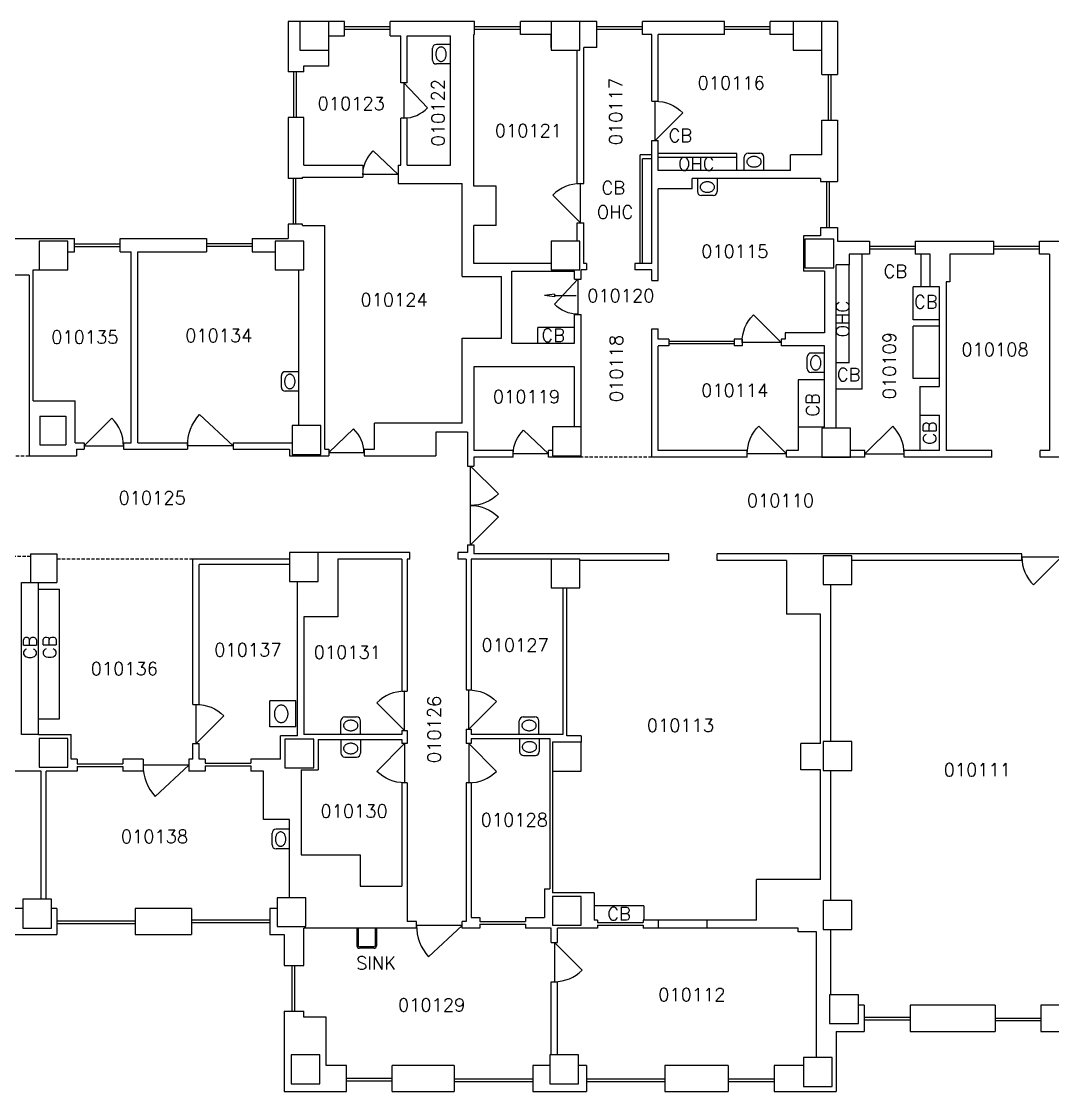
# Model space of a CAD drawing. Extents: x -572 to 188, y -99 to 441.
# Drawn here: x -346.2 to -267.4, y 113.1 to 194.9 of the extents above; entities that cross this region are included whole.
import ezdxf
from ezdxf.enums import TextEntityAlignment as Align

# ---------------------------------------------------------------- set-up
doc = ezdxf.new("R2010")
doc.units = 0
doc.header["$MEASUREMENT"] = 0
doc.linetypes.add('HIDDEN', pattern=[0.375, 0.25, -0.125])
for name, color, linetype in [('1', 7, 'CONTINUOUS'), ('2', 7, 'CONTINUOUS'), ('25', 7, 'CONTINUOUS'), ('26', 7, 'CONTINUOUS'), ('27', 7, 'CONTINUOUS'), ('28', 7, 'CONTINUOUS'), ('3', 7, 'CONTINUOUS'), ('36', 7, 'CONTINUOUS'), ('4', 7, 'CONTINUOUS')]:
    doc.layers.add(name, color=color, linetype=linetype)
doc.styles.add('ROMANS', font='ROMANS', dxfattribs={"height": 0.2})

# ---------------------------------------------------------------- blocks, each defined once
blk = doc.blocks.new('WIN3$5')
at = {"layer": '27', "color": 2, "linetype": 'Continuous'}
for p, q in [((-1.75, 0.1), (1.75, 0.1)), ((-1.75, -0.1), (1.75, -0.1))]:
    blk.add_line(p, q, dxfattribs=at)
blk = doc.blocks.new('DDR72')
at = {"layer": '26', "color": 6, "linetype": 'Continuous'}
blk.add_lwpolyline([(0, 0), (2.121, 2.121), (2.121, 2.121, -0.198912), (3, 0), (3, 0, -0.198912), (3.879, 2.121), (3.879, 2.121), (6, 0), (3, 0), (0, 0)], format="xyb", dxfattribs=at)
blk = doc.blocks.new('DRLH36')
at = {"layer": '26', "color": 6, "linetype": 'Continuous'}
for q in [(2.1213, 2.1213), (3, 0)]:
    blk.add_line((0, 0), q, dxfattribs=at)
blk.add_arc((0, 0), 3, 360, 45, dxfattribs=at)
blk = doc.blocks.new('DRRH36')
at = {"layer": '26', "color": 6, "linetype": 'Continuous', "yscale": -1, "rotation": 180}
blk.add_blockref('DRLH36', (0, 0), dxfattribs=at)
blk = doc.blocks.new('DRLH32')
at = {"layer": '26', "color": 6, "linetype": 'Continuous'}
for q in [(1.886, 1.886), (2.667, 0)]:
    blk.add_line((0, 0), q, dxfattribs=at)
blk.add_arc((-0.003, 0), 2.67, 0, 44.94989, dxfattribs=at)
blk = doc.blocks.new('DRLH40')
at = {"layer": '26', "color": 6, "linetype": 'Continuous'}
blk.add_lwpolyline([(0, 0), (3.3, 0), (3.3, 0, 0.180955), (2.433, 2.433), (2.433, 2.433), (0, 0)], format="xyb", dxfattribs=at)
blk = doc.blocks.new('SINK2')
at = {"layer": '25', "color": 253, "linetype": 'Continuous'}
for p, q in [((0, 1), (-2, 1)), ((-2, 1), (-2, -1)), ((0, 1), (0, -1)), ((0, -1), (-2, -1))]:
    blk.add_line(p, q, dxfattribs=at)
blk.add_lwpolyline([(-1.12, -0.688, 0.066843), (-1.023, -0.674, 0.062769), (-0.929, -0.635, 0.056398), (-0.842, -0.572, 0.049772), (-0.767, -0.486, 0.044142), (-0.704, -0.382, 0.039957), (-0.658, -0.263, 0.03725), (-0.63, -0.134, 0.035932), (-0.62, 0, 0.035932), (-0.63, 0.134, 0.03725), (-0.658, 0.263, 0.039957), (-0.704, 0.382, 0.044142), (-0.767, 0.486, 0.049772), (-0.842, 0.572, 0.056398), (-0.929, 0.635, 0.062769), (-1.023, 0.674, 0.066843), (-1.12, 0.688, 0.066843), (-1.218, 0.674, 0.062769), (-1.312, 0.635, 0.056398), (-1.398, 0.572, 0.049772), (-1.474, 0.486, 0.044142), (-1.536, 0.382, 0.039957), (-1.582, 0.263, 0.03725), (-1.611, 0.134, 0.035932), (-1.62, 0, 0.035932), (-1.611, -0.134, 0.03725), (-1.582, -0.263, 0.039957), (-1.536, -0.382, 0.044142), (-1.474, -0.486, 0.049772), (-1.398, -0.572, 0.056398), (-1.312, -0.635, 0.062769), (-1.218, -0.674, 0.066843)], format="xyb", close=True, dxfattribs=at)

msp = doc.modelspace()

# ---------------------------------------------------------------- linework, layer by layer
at = {"layer": '1', "color": 4, "linetype": 'Continuous'}
for p, q in [((-325.825, 194.857), (-325.825, 191.006)), ((-321.525, 194.857), (-325.825, 194.857)), ((-321.525, 193.756), (-321.525, 194.857)), ((-318.025, 193.756), (-318.025, 194.857)), ((-311.575, 194.857), (-318.025, 194.857)), ((-311.575, 193.857), (-311.575, 194.857)), ((-308.075, 193.857), (-308.075, 194.857)), ((-302.225, 194.857), (-308.075, 194.857)), ((-302.225, 193.857), (-302.225, 194.857)), ((-298.725, 193.857), (-298.725, 194.857)), ((-292.475, 194.857), (-298.725, 194.857)), ((-292.475, 193.857), (-292.475, 194.857)), ((-288.975, 193.857), (-288.975, 194.857)), ((-283.825, 194.857), (-288.975, 194.857)), ((-283.825, 194.857), (-283.825, 190.806)), ((-322.725, 193.756), (-321.525, 193.756)), ((-318.025, 193.756), (-317.225, 193.756)), ((-316.731, 193.756), (-313.425, 193.756)), ((-311.575, 193.857), (-311.625, 193.857)), ((-305.725, 193.857), (-308.075, 193.857)), ((-302.225, 192.857), (-302.225, 193.857)), ((-298.025, 193.857), (-298.725, 193.857)), ((-292.475, 193.857), (-297.525, 193.857)), ((-287.225, 193.857), (-288.975, 193.857)), ((-302.225, 192.857), (-303.225, 192.857)), ((-285.025, 190.806), (-285.025, 192.656)), ((-324.625, 191.006), (-324.625, 191.457)), ((-324.625, 191.006), (-325.825, 191.006)), ((-285.025, 190.806), (-283.825, 190.806)), ((-324.625, 187.506), (-325.825, 187.506)), ((-325.825, 187.506), (-325.825, 182.857)), ((-324.625, 183.857), (-324.625, 187.506)), ((-285.025, 187.306), (-283.825, 187.306)), ((-285.025, 184.656), (-285.025, 187.306)), ((-283.825, 187.306), (-283.825, 182.607)), ((-324.725, 182.857), (-325.825, 182.857)), ((-324.725, 182.857), (-324.725, 182.957)), ((-285.125, 182.857), (-285.125, 182.607)), ((-285.125, 182.607), (-283.825, 182.607)), ((-324.725, 179.357), (-325.825, 179.357)), ((-325.825, 179.357), (-325.825, 178.256)), ((-324.725, 179.256), (-324.725, 179.357)), ((-285.125, 179.107), (-283.825, 179.107)), ((-285.125, 179.107), (-285.125, 178.457)), ((-283.825, 179.107), (-283.825, 178.056)), ((-348.675, 178.256), (-342.175, 178.256)), ((-342.175, 177.256), (-342.175, 178.256)), ((-338.675, 177.256), (-338.675, 178.256)), ((-338.675, 178.256), (-332.075, 178.256)), ((-332.075, 178.256), (-332.075, 177.256)), ((-328.575, 178.256), (-328.575, 177.256)), ((-328.575, 178.256), (-325.825, 178.256)), ((-283.825, 178.056), (-281.375, 178.056)), ((-281.375, 178.056), (-281.375, 177.056)), ((-277.875, 178.056), (-277.875, 177.056)), ((-277.875, 178.056), (-271.875, 178.056)), ((-271.875, 177.056), (-271.875, 178.056)), ((-268.375, 177.056), (-268.375, 178.056)), ((-268.375, 178.056), (-263.375, 178.056)), ((-342.673, 177.256), (-342.175, 177.256)), ((-338.675, 177.256), (-337.825, 177.256)), ((-337.325, 177.256), (-332.075, 177.256)), ((-328.575, 177.256), (-326.825, 177.256)), ((-281.375, 177.056), (-282.925, 177.056)), ((-277.425, 177.056), (-277.875, 177.056)), ((-276.725, 177.056), (-277.425, 177.056)), ((-271.875, 177.056), (-275.225, 177.056)), ((-267.625, 177.056), (-268.375, 177.056)), ((-346.125, 127.056), (-347.725, 127.056)), ((-343.525, 127.056), (-343.925, 127.056)), ((-343.525, 127.056), (-343.525, 125.056)), ((-337.525, 127.056), (-337.525, 125.056)), ((-333.225, 127.056), (-337.525, 127.056)), ((-333.225, 127.056), (-333.225, 125.056)), ((-327.225, 127.056), (-327.225, 125.056)), ((-326.673, 127.056), (-327.225, 127.056)), ((-324.625, 122.707), (-324.625, 125.556)), ((-347.725, 125.056), (-343.525, 125.056)), ((-337.525, 125.056), (-333.225, 125.056)), ((-327.225, 125.056), (-326.125, 125.056)), ((-326.125, 125.056), (-326.125, 122.707)), ((-326.125, 122.707), (-324.625, 122.707)), ((-285.425, 115.656), (-285.425, 119.656)), ((-281.775, 119.656), (-282.225, 119.656)), ((-281.775, 119.656), (-281.775, 117.656)), ((-278.275, 119.656), (-278.275, 117.656)), ((-271.775, 119.656), (-278.275, 119.656)), ((-271.775, 119.656), (-271.775, 117.656)), ((-268.275, 119.656), (-268.275, 117.656)), ((-266.525, 119.656), (-268.275, 119.656)), ((-326.125, 119.207), (-324.625, 119.207)), ((-326.125, 119.207), (-326.125, 113.056)), ((-324.625, 118.757), (-324.625, 119.207)), ((-283.925, 117.656), (-283.925, 113.056)), ((-283.925, 117.656), (-281.775, 117.656)), ((-278.275, 117.656), (-271.775, 117.656)), ((-268.275, 117.656), (-261.575, 117.656)), ((-321.375, 115.056), (-322.925, 115.056)), ((-321.375, 113.056), (-321.375, 115.056)), ((-317.875, 113.056), (-317.875, 115.056)), ((-313.125, 115.056), (-317.875, 115.056)), ((-313.125, 115.056), (-313.125, 113.056)), ((-307.125, 115.056), (-307.125, 113.056)), ((-305.825, 115.056), (-307.125, 115.056)), ((-303.025, 115.056), (-303.625, 115.056)), ((-303.025, 115.056), (-303.025, 113.056)), ((-297.025, 115.056), (-297.025, 113.056)), ((-292.175, 115.056), (-297.025, 115.056)), ((-292.175, 115.056), (-292.175, 113.056)), ((-288.675, 115.056), (-288.675, 113.056)), ((-286.425, 115.056), (-288.675, 115.056)), ((-326.125, 113.056), (-321.375, 113.056)), ((-317.875, 113.056), (-313.125, 113.056)), ((-307.125, 113.056), (-303.025, 113.056)), ((-297.025, 113.056), (-292.175, 113.056)), ((-288.675, 113.056), (-283.925, 113.056))]:
    msp.add_line(p, q, dxfattribs=at)
at = {"layer": '2', "color": 1, "linetype": 'Continuous'}
for p, q in [((-305.725, 192.857), (-305.725, 193.857)), ((-344.824, 164.693), (-344.824, 162.493)), ((-344.824, 164.693), (-342.824, 164.693)), ((-342.824, 164.693), (-342.824, 162.493)), ((-344.824, 162.493), (-342.824, 162.493)), ((-345.525, 154.156), (-343.525, 154.156)), ((-345.525, 154.156), (-345.525, 151.957)), ((-343.525, 154.156), (-343.525, 151.957)), ((-345.525, 151.957), (-343.525, 151.957))]:
    msp.add_line(p, q, dxfattribs=at)
for points in [[(-322.725, 194.857), (-324.925, 194.857), (-324.925, 192.656), (-322.725, 192.656), (-322.725, 194.857)], [(-303.526, 194.857), (-305.726, 194.857), (-305.726, 192.656), (-303.526, 192.656), (-303.526, 194.857)], [(-285.025, 194.857), (-287.225, 194.857), (-287.225, 192.656), (-285.025, 192.656), (-285.025, 194.857)], [(-342.673, 178.056), (-344.873, 178.056), (-344.873, 175.857), (-342.673, 175.857), (-342.673, 178.056)], [(-324.625, 178.056), (-326.825, 178.056), (-326.825, 175.857), (-324.625, 175.857), (-324.625, 178.056)], [(-303.525, 178.056), (-305.725, 178.056), (-305.725, 175.857), (-303.525, 175.857), (-303.525, 178.056)], [(-284.116, 178.224), (-286.316, 178.224), (-286.316, 176.024), (-284.116, 176.024), (-284.116, 178.224)], [(-323.325, 163.957), (-325.525, 163.957), (-325.525, 161.756), (-323.325, 161.756), (-323.325, 163.957)], [(-303.425, 163.857), (-305.625, 163.857), (-305.625, 161.656), (-303.425, 161.656), (-303.425, 163.857)], [(-282.825, 163.756), (-285.025, 163.756), (-285.025, 161.556), (-282.825, 161.556), (-282.825, 163.756)], [(-323.525, 154.256), (-325.725, 154.256), (-325.725, 152.056), (-323.525, 152.056), (-323.525, 154.256)], [(-282.725, 154.019), (-284.925, 154.019), (-284.925, 151.819), (-282.725, 151.819), (-282.725, 154.019)], [(-303.525, 153.756), (-305.725, 153.756), (-305.725, 151.556), (-303.525, 151.556), (-303.525, 153.756)], [(-342.673, 140.046), (-344.873, 140.046), (-344.873, 137.846), (-342.673, 137.846), (-342.673, 140.046)], [(-323.876, 140.007), (-326.076, 140.007), (-326.076, 137.807), (-323.876, 137.807), (-323.876, 140.007)], [(-303.425, 139.756), (-305.625, 139.756), (-305.625, 137.556), (-303.425, 137.556), (-303.425, 139.756)], [(-282.725, 139.807), (-284.925, 139.807), (-284.925, 137.607), (-282.725, 137.607), (-282.725, 139.807)], [(-343.925, 127.757), (-346.125, 127.757), (-346.125, 125.556), (-343.925, 125.556), (-343.925, 127.757)], [(-324.474, 127.876), (-326.673, 127.876), (-326.673, 125.676), (-324.474, 125.676), (-324.474, 127.876)], [(-303.425, 127.969), (-305.625, 127.969), (-305.625, 125.769), (-303.425, 125.769), (-303.425, 127.969)], [(-282.725, 127.656), (-284.925, 127.656), (-284.925, 125.457), (-282.725, 125.457), (-282.725, 127.656)], [(-282.225, 120.457), (-284.425, 120.457), (-284.425, 118.257), (-282.225, 118.257), (-282.225, 120.457)], [(-323.409, 115.856), (-325.609, 115.856), (-325.609, 113.656), (-323.409, 113.656), (-323.409, 115.856)], [(-303.625, 115.856), (-305.825, 115.856), (-305.825, 113.656), (-303.625, 113.656), (-303.625, 115.856)], [(-284.225, 115.656), (-286.425, 115.656), (-286.425, 113.457), (-284.225, 113.457), (-284.225, 115.656)]]:
    msp.add_lwpolyline(points, dxfattribs=at)
at = {"layer": '25', "color": 253, "linetype": 'Continuous'}
for p, q in [((-313.425, 193.101), (-314.491, 193.101)), ((-314.791, 191.901), (-314.791, 192.801)), ((-313.425, 191.601), (-314.491, 191.601)), ((-298.725, 176.357), (-298.725, 184.357)), ((-298.025, 184.357), (-298.725, 184.357)), ((-291.525, 184.457), (-297.525, 184.457)), ((-290.956, 183.457), (-290.956, 184.482)), ((-290.656, 184.781), (-289.756, 184.781)), ((-289.456, 183.457), (-289.456, 184.482)), ((-294.528, 182.857), (-294.528, 181.846)), ((-293.028, 182.857), (-293.028, 181.846)), ((-293.328, 181.546), (-294.228, 181.546)), ((-281.925, 166.756), (-281.925, 177.056)), ((-277.425, 174.556), (-277.425, 177.056)), ((-282.925, 168.756), (-282.925, 176.256)), ((-278.025, 172.056), (-278.025, 174.556)), ((-277.425, 174.556), (-278.025, 174.556)), ((-276.025, 174.556), (-277.425, 174.556)), ((-276.025, 172.056), (-278.025, 172.056)), ((-303.925, 170.256), (-303.925, 171.457)), ((-278.025, 167.556), (-278.025, 171.556)), ((-276.025, 171.556), (-278.025, 171.556)), ((-306.725, 170.256), (-303.925, 170.256)), ((-284.825, 169.51), (-285.839, 169.51)), ((-286.139, 168.31), (-286.139, 169.21)), ((-282.925, 168.756), (-283.925, 168.756)), ((-326.351, 166.883), (-326.351, 167.783)), ((-325.025, 168.083), (-326.051, 168.083)), ((-284.825, 168.01), (-285.839, 168.01)), ((-284.825, 163.857), (-284.825, 167.457)), ((-276.025, 167.556), (-278.025, 167.556)), ((-325.025, 166.583), (-326.051, 166.583)), ((-281.925, 166.756), (-283.925, 166.756)), ((-277.525, 164.756), (-276.025, 164.756)), ((-276.025, 162.056), (-276.025, 164.756)), ((-286.825, 163.857), (-284.825, 163.857)), ((-276.025, 162.056), (-277.525, 162.056)), ((-346.225, 140.357), (-346.225, 151.957)), ((-346.225, 151.957), (-345.525, 151.957)), ((-344.925, 140.357), (-344.925, 151.957)), ((-344.925, 151.457), (-343.325, 151.457)), ((-343.325, 141.556), (-343.325, 151.457)), ((-344.925, 141.556), (-343.325, 141.556)), ((-321.495, 141.69), (-320.594, 141.69)), ((-307.856, 141.69), (-306.956, 141.69)), ((-321.795, 140.357), (-321.795, 141.39)), ((-320.295, 140.357), (-320.295, 141.39)), ((-308.156, 140.357), (-308.156, 141.39)), ((-306.656, 140.357), (-306.656, 141.39)), ((-344.925, 140.357), (-346.225, 140.357)), ((-321.795, 139.957), (-321.795, 138.93)), ((-320.295, 139.957), (-320.295, 138.93)), ((-308.127, 140.056), (-308.127, 139.052)), ((-306.627, 140.056), (-306.627, 139.052)), ((-321.495, 138.63), (-320.594, 138.63)), ((-307.827, 138.751), (-306.927, 138.751)), ((-327.054, 131.907), (-327.054, 132.807)), ((-325.725, 133.107), (-326.753, 133.107)), ((-325.725, 131.607), (-326.753, 131.607)), ((-298.625, 127.257), (-302.425, 127.257)), ((-298.625, 127.257), (-298.625, 126.156)), ((-320.577, 125.556), (-320.577, 124.209)), ((-320.477, 125.556), (-320.477, 124.209)), ((-319.177, 125.556), (-319.177, 124.209)), ((-319.077, 125.556), (-319.077, 124.209)), ((-319.277, 124.109), (-320.377, 124.109)), ((-319.277, 124.009), (-320.377, 124.009))]:
    msp.add_line(p, q, dxfattribs=at)
for points in [[(-314.141, 191.801, 0.066843), (-314.063, 191.812, 0.062769), (-313.988, 191.843, 0.056398), (-313.919, 191.894, 0.049772), (-313.858, 191.962, 0.044142), (-313.808, 192.045, 0.039957), (-313.771, 192.141, 0.03725), (-313.749, 192.244, 0.035932), (-313.741, 192.351, 0.035932), (-313.749, 192.458, 0.03725), (-313.771, 192.561, 0.039957), (-313.808, 192.657, 0.044142), (-313.858, 192.74, 0.049772), (-313.919, 192.808, 0.056398), (-313.988, 192.859, 0.062769), (-314.063, 192.89, 0.066843), (-314.141, 192.901, 0.066843), (-314.219, 192.89, 0.062769), (-314.294, 192.859, 0.056398), (-314.363, 192.808, 0.049772), (-314.424, 192.74, 0.044142), (-314.474, 192.657, 0.039957), (-314.511, 192.561, 0.03725), (-314.533, 192.458, 0.035932), (-314.541, 192.351, 0.035932), (-314.533, 192.244, 0.03725), (-314.511, 192.141, 0.039957), (-314.474, 192.045, 0.044142), (-314.424, 191.962, 0.049772), (-314.363, 191.894, 0.056398), (-314.294, 191.843, 0.062769), (-314.219, 191.812, 0.066843)], [(-290.756, 184.131, 0.066843), (-290.746, 184.053, 0.062769), (-290.714, 183.978, 0.056398), (-290.664, 183.909, 0.049772), (-290.595, 183.849, 0.044142), (-290.512, 183.799, 0.039957), (-290.417, 183.762, 0.03725), (-290.313, 183.739, 0.035932), (-290.206, 183.732, 0.035932), (-290.099, 183.739, 0.03725), (-289.996, 183.762, 0.039957), (-289.901, 183.799, 0.044142), (-289.817, 183.849, 0.049772), (-289.749, 183.909, 0.056398), (-289.698, 183.978, 0.062769), (-289.667, 184.053, 0.066843), (-289.656, 184.131, 0.066843), (-289.667, 184.21, 0.062769), (-289.698, 184.285, 0.056398), (-289.749, 184.354, 0.049772), (-289.817, 184.414, 0.044142), (-289.901, 184.464, 0.039957), (-289.996, 184.501, 0.03725), (-290.099, 184.524, 0.035932), (-290.206, 184.531, 0.035932), (-290.313, 184.524, 0.03725), (-290.417, 184.501, 0.039957), (-290.512, 184.464, 0.044142), (-290.595, 184.414, 0.049772), (-290.664, 184.354, 0.056398), (-290.714, 184.285, 0.062769), (-290.746, 184.21, 0.066843)], [(-293.228, 182.196, 0.066843), (-293.238, 182.274, 0.062769), (-293.27, 182.349, 0.056398), (-293.32, 182.418, 0.049772), (-293.389, 182.479, 0.044142), (-293.472, 182.528, 0.039957), (-293.567, 182.565, 0.03725), (-293.67, 182.588, 0.035932), (-293.778, 182.596, 0.035932), (-293.885, 182.588, 0.03725), (-293.988, 182.565, 0.039957), (-294.083, 182.528, 0.044142), (-294.167, 182.479, 0.049772), (-294.235, 182.418, 0.056398), (-294.286, 182.349, 0.062769), (-294.317, 182.274, 0.066843), (-294.328, 182.196, 0.066843), (-294.317, 182.118, 0.062769), (-294.286, 182.043, 0.056398), (-294.235, 181.973, 0.049772), (-294.167, 181.913, 0.044142), (-294.083, 181.863, 0.039957), (-293.988, 181.826, 0.03725), (-293.885, 181.803, 0.035932), (-293.778, 181.796, 0.035932), (-293.67, 181.803, 0.03725), (-293.567, 181.826, 0.039957), (-293.472, 181.863, 0.044142), (-293.389, 181.913, 0.049772), (-293.32, 181.973, 0.056398), (-293.27, 182.043, 0.062769), (-293.238, 182.118, 0.066843)], [(-285.489, 168.21, 0.066843), (-285.411, 168.221, 0.062769), (-285.336, 168.252, 0.056398), (-285.267, 168.303, 0.049772), (-285.206, 168.371, 0.044142), (-285.157, 168.455, 0.039957), (-285.12, 168.55, 0.03725), (-285.097, 168.653, 0.035932), (-285.089, 168.76, 0.035932), (-285.097, 168.867, 0.03725), (-285.12, 168.971, 0.039957), (-285.157, 169.066, 0.044142), (-285.206, 169.149, 0.049772), (-285.267, 169.218, 0.056398), (-285.336, 169.268, 0.062769), (-285.411, 169.3, 0.066843), (-285.489, 169.31, 0.066843), (-285.567, 169.3, 0.062769), (-285.642, 169.268, 0.056398), (-285.711, 169.218, 0.049772), (-285.772, 169.149, 0.044142), (-285.822, 169.066, 0.039957), (-285.859, 168.971, 0.03725), (-285.882, 168.867, 0.035932), (-285.889, 168.76, 0.035932), (-285.882, 168.653, 0.03725), (-285.859, 168.55, 0.039957), (-285.822, 168.455, 0.044142), (-285.772, 168.371, 0.049772), (-285.711, 168.303, 0.056398), (-285.642, 168.252, 0.062769), (-285.567, 168.221, 0.066843)], [(-325.701, 166.783, 0.066843), (-325.623, 166.794, 0.062769), (-325.548, 166.825, 0.056398), (-325.479, 166.876, 0.049772), (-325.418, 166.944, 0.044142), (-325.369, 167.028, 0.039957), (-325.332, 167.123, 0.03725), (-325.309, 167.226, 0.035932), (-325.301, 167.333, 0.035932), (-325.309, 167.44, 0.03725), (-325.332, 167.544, 0.039957), (-325.369, 167.639, 0.044142), (-325.418, 167.722, 0.049772), (-325.479, 167.791, 0.056398), (-325.548, 167.841, 0.062769), (-325.623, 167.873, 0.066843), (-325.701, 167.883, 0.066843), (-325.779, 167.873, 0.062769), (-325.854, 167.841, 0.056398), (-325.923, 167.791, 0.049772), (-325.984, 167.722, 0.044142), (-326.034, 167.639, 0.039957), (-326.071, 167.544, 0.03725), (-326.093, 167.44, 0.035932), (-326.101, 167.333, 0.035932), (-326.093, 167.226, 0.03725), (-326.071, 167.123, 0.039957), (-326.034, 167.028, 0.044142), (-325.984, 166.944, 0.049772), (-325.923, 166.876, 0.056398), (-325.854, 166.825, 0.062769), (-325.779, 166.794, 0.066843)], [(-321.594, 141.04, 0.066843), (-321.584, 140.962, 0.062769), (-321.553, 140.887, 0.056398), (-321.502, 140.818, 0.049772), (-321.433, 140.757, 0.044142), (-321.35, 140.707, 0.039957), (-321.255, 140.67, 0.03725), (-321.152, 140.648, 0.035932), (-321.045, 140.64, 0.035932), (-320.937, 140.648, 0.03725), (-320.834, 140.67, 0.039957), (-320.739, 140.707, 0.044142), (-320.656, 140.757, 0.049772), (-320.587, 140.818, 0.056398), (-320.536, 140.887, 0.062769), (-320.505, 140.962, 0.066843), (-320.495, 141.04, 0.066843), (-320.505, 141.118, 0.062769), (-320.536, 141.193, 0.056398), (-320.587, 141.262, 0.049772), (-320.656, 141.323, 0.044142), (-320.739, 141.373, 0.039957), (-320.834, 141.41, 0.03725), (-320.937, 141.432, 0.035932), (-321.045, 141.44, 0.035932), (-321.152, 141.432, 0.03725), (-321.255, 141.41, 0.039957), (-321.35, 141.373, 0.044142), (-321.433, 141.323, 0.049772), (-321.502, 141.262, 0.056398), (-321.553, 141.193, 0.062769), (-321.584, 141.118, 0.066843)], [(-307.956, 141.04, 0.066843), (-307.946, 140.962, 0.062769), (-307.915, 140.887, 0.056398), (-307.864, 140.818, 0.049772), (-307.795, 140.757, 0.044142), (-307.712, 140.707, 0.039957), (-307.617, 140.67, 0.03725), (-307.514, 140.648, 0.035932), (-307.406, 140.64, 0.035932), (-307.299, 140.648, 0.03725), (-307.196, 140.67, 0.039957), (-307.101, 140.707, 0.044142), (-307.017, 140.757, 0.049772), (-306.949, 140.818, 0.056398), (-306.898, 140.887, 0.062769), (-306.867, 140.962, 0.066843), (-306.856, 141.04, 0.066843), (-306.867, 141.118, 0.062769), (-306.898, 141.193, 0.056398), (-306.949, 141.262, 0.049772), (-307.017, 141.323, 0.044142), (-307.101, 141.373, 0.039957), (-307.196, 141.41, 0.03725), (-307.299, 141.432, 0.035932), (-307.406, 141.44, 0.035932), (-307.514, 141.432, 0.03725), (-307.617, 141.41, 0.039957), (-307.712, 141.373, 0.044142), (-307.795, 141.323, 0.049772), (-307.864, 141.262, 0.056398), (-307.915, 141.193, 0.062769), (-307.946, 141.118, 0.066843)], [(-321.594, 139.28, 0.066843), (-321.584, 139.202, 0.062769), (-321.553, 139.127, 0.056398), (-321.502, 139.058, 0.049772), (-321.433, 138.997, 0.044142), (-321.35, 138.948, 0.039957), (-321.255, 138.911, 0.03725), (-321.152, 138.888, 0.035932), (-321.045, 138.88, 0.035932), (-320.937, 138.888, 0.03725), (-320.834, 138.911, 0.039957), (-320.739, 138.948, 0.044142), (-320.656, 138.997, 0.049772), (-320.587, 139.058, 0.056398), (-320.536, 139.127, 0.062769), (-320.505, 139.202, 0.066843), (-320.495, 139.28, 0.066843), (-320.505, 139.358, 0.062769), (-320.536, 139.433, 0.056398), (-320.587, 139.502, 0.049772), (-320.656, 139.563, 0.044142), (-320.739, 139.613, 0.039957), (-320.834, 139.65, 0.03725), (-320.937, 139.672, 0.035932), (-321.045, 139.68, 0.035932), (-321.152, 139.672, 0.03725), (-321.255, 139.65, 0.039957), (-321.35, 139.613, 0.044142), (-321.433, 139.563, 0.049772), (-321.502, 139.502, 0.056398), (-321.553, 139.433, 0.062769), (-321.584, 139.358, 0.066843)], [(-307.927, 139.401, 0.066843), (-307.917, 139.323, 0.062769), (-307.885, 139.248, 0.056398), (-307.834, 139.179, 0.049772), (-307.766, 139.119, 0.044142), (-307.683, 139.069, 0.039957), (-307.588, 139.032, 0.03725), (-307.484, 139.009, 0.035932), (-307.377, 139.001, 0.035932), (-307.27, 139.009, 0.03725), (-307.167, 139.032, 0.039957), (-307.072, 139.069, 0.044142), (-306.988, 139.119, 0.049772), (-306.92, 139.179, 0.056398), (-306.869, 139.248, 0.062769), (-306.838, 139.323, 0.066843), (-306.827, 139.401, 0.066843), (-306.838, 139.48, 0.062769), (-306.869, 139.555, 0.056398), (-306.92, 139.624, 0.049772), (-306.988, 139.684, 0.044142), (-307.072, 139.734, 0.039957), (-307.167, 139.771, 0.03725), (-307.27, 139.794, 0.035932), (-307.377, 139.802, 0.035932), (-307.484, 139.794, 0.03725), (-307.588, 139.771, 0.039957), (-307.683, 139.734, 0.044142), (-307.766, 139.684, 0.049772), (-307.834, 139.624, 0.056398), (-307.885, 139.555, 0.062769), (-307.917, 139.48, 0.066843)], [(-326.404, 131.807, 0.066843), (-326.325, 131.817, 0.062769), (-326.25, 131.849, 0.056398), (-326.181, 131.9, 0.049772), (-326.121, 131.968, 0.044142), (-326.071, 132.051, 0.039957), (-326.034, 132.146, 0.03725), (-326.011, 132.25, 0.035932), (-326.003, 132.357, 0.035932), (-326.011, 132.464, 0.03725), (-326.034, 132.567, 0.039957), (-326.071, 132.662, 0.044142), (-326.121, 132.746, 0.049772), (-326.181, 132.814, 0.056398), (-326.25, 132.865, 0.062769), (-326.325, 132.896, 0.066843), (-326.404, 132.907, 0.066843), (-326.482, 132.896, 0.062769), (-326.557, 132.865, 0.056398), (-326.626, 132.814, 0.049772), (-326.686, 132.746, 0.044142), (-326.736, 132.662, 0.039957), (-326.773, 132.567, 0.03725), (-326.796, 132.464, 0.035932), (-326.803, 132.357, 0.035932), (-326.796, 132.25, 0.03725), (-326.773, 132.146, 0.039957), (-326.736, 132.051, 0.044142), (-326.686, 131.968, 0.049772), (-326.626, 131.9, 0.056398), (-326.557, 131.849, 0.062769), (-326.482, 131.817, 0.066843)]]:
    msp.add_lwpolyline(points, format="xyb", close=True, dxfattribs=at)
for centre, radius, start, end in [((-314.491, 192.801), 0.3, 90, 180), ((-314.491, 191.901), 0.3, 180, 270), ((-290.656, 184.482), 0.3, 90, 180), ((-289.756, 184.482), 0.3, 360, 90), ((-294.228, 181.846), 0.3, 180, 270), ((-293.328, 181.846), 0.3, 270, 360), ((-285.839, 169.21), 0.3, 90, 180), ((-326.051, 167.783), 0.3, 90, 180), ((-285.839, 168.31), 0.3, 180, 270), ((-326.051, 166.883), 0.3, 180, 270), ((-321.495, 141.39), 0.3, 90, 180), ((-320.594, 141.39), 0.3, 360, 90), ((-307.856, 141.39), 0.3, 90, 180), ((-306.956, 141.39), 0.3, 360, 90), ((-321.495, 138.93), 0.3, 180, 270), ((-320.594, 138.93), 0.3, 270, 0), ((-307.827, 139.052), 0.3, 180, 270), ((-306.927, 139.052), 0.3, 270, 0), ((-326.753, 132.807), 0.3, 90, 180), ((-326.753, 131.907), 0.3, 180, 270), ((-320.377, 124.209), 0.2, 180, 270), ((-320.377, 124.209), 0.1, 180, 270), ((-319.277, 124.209), 0.1, 270, 0), ((-319.277, 124.209), 0.2, 270, 0)]:
    msp.add_arc(centre, radius, start, end, dxfattribs=at)
at = {"layer": '27', "color": 2, "linetype": 'Continuous'}
for p, q in [((-321.525, 194.46), (-318.025, 194.46)), ((-321.525, 194.26), (-318.025, 194.26)), ((-311.575, 194.46), (-308.075, 194.46)), ((-311.575, 194.26), (-308.075, 194.26)), ((-292.475, 194.46), (-288.975, 194.46)), ((-292.475, 194.26), (-288.975, 194.26)), ((-325.383, 187.506), (-325.383, 191.006)), ((-325.183, 187.506), (-325.183, 191.006)), ((-284.517, 187.306), (-284.517, 190.806)), ((-284.317, 187.306), (-284.317, 190.806)), ((-325.431, 179.357), (-325.431, 182.857)), ((-325.231, 179.357), (-325.231, 182.857)), ((-284.634, 179.107), (-284.634, 182.607)), ((-284.434, 179.107), (-284.434, 182.607)), ((-342.175, 177.861), (-338.675, 177.861)), ((-342.175, 177.661), (-338.675, 177.661)), ((-332.075, 177.876), (-328.575, 177.876)), ((-332.075, 177.676), (-328.575, 177.676)), ((-281.375, 177.671), (-277.875, 177.671)), ((-271.875, 177.671), (-268.375, 177.671)), ((-281.375, 177.471), (-277.875, 177.471)), ((-271.875, 177.471), (-268.375, 177.471)), ((-291.725, 170.39), (-296.725, 170.39)), ((-291.725, 170.208), (-296.725, 170.208)), ((-343.525, 126.116), (-337.525, 126.116)), ((-333.225, 126.177), (-327.225, 126.177)), ((-333.225, 125.977), (-327.225, 125.977)), ((-343.525, 125.916), (-337.525, 125.916)), ((-325.524, 119.207), (-325.524, 122.707)), ((-325.324, 119.207), (-325.324, 122.707)), ((-281.775, 118.739), (-278.275, 118.739)), ((-271.775, 118.678), (-268.275, 118.678)), ((-281.775, 118.539), (-278.275, 118.539)), ((-271.775, 118.478), (-268.275, 118.478)), ((-321.375, 114.082), (-317.875, 114.082)), ((-321.375, 113.882), (-317.875, 113.882)), ((-313.125, 114.032), (-307.125, 114.032)), ((-313.125, 113.832), (-307.125, 113.832)), ((-303.018, 114.032), (-297.025, 114.032)), ((-303.018, 113.832), (-297.025, 113.832)), ((-292.175, 114.039), (-288.675, 114.039)), ((-292.175, 113.839), (-288.675, 113.839))]:
    msp.add_line(p, q, dxfattribs=at)
at = {"layer": '28', "color": 6, "linetype": 'Continuous'}
for p, q in [((-317.225, 190.156), (-317.225, 193.756)), ((-316.725, 190.156), (-316.725, 193.756)), ((-313.425, 183.857), (-313.425, 193.756)), ((-311.625, 182.256), (-311.625, 193.857)), ((-298.025, 188.756), (-298.025, 193.857)), ((-297.525, 188.756), (-297.525, 193.857)), ((-322.725, 191.457), (-322.725, 192.656)), ((-303.725, 182.457), (-303.725, 192.656)), ((-303.225, 182.457), (-303.225, 192.857)), ((-324.625, 191.457), (-322.725, 191.457)), ((-316.725, 190.156), (-317.225, 190.156)), ((-298.025, 188.756), (-297.525, 188.756)), ((-316.725, 187.457), (-317.225, 187.457)), ((-317.225, 183.857), (-317.225, 187.457)), ((-316.725, 183.857), (-316.725, 187.457)), ((-298.025, 185.756), (-297.525, 185.756)), ((-298.025, 176.357), (-298.025, 185.756)), ((-297.525, 183.457), (-297.525, 185.756)), ((-285.025, 184.656), (-287.425, 184.656)), ((-287.425, 183.457), (-287.425, 184.656)), ((-324.625, 183.857), (-320.112, 183.857)), ((-320.112, 183.857), (-320.112, 182.957)), ((-317.425, 183.857), (-317.425, 182.457)), ((-317.425, 183.857), (-317.225, 183.857)), ((-316.725, 183.857), (-313.425, 183.857)), ((-287.425, 183.457), (-297.525, 183.457)), ((-324.725, 182.957), (-320.112, 182.957)), ((-317.425, 182.457), (-312.525, 182.457)), ((-312.525, 175.357), (-312.525, 182.457)), ((-303.725, 182.457), (-303.225, 182.457)), ((-285.125, 182.857), (-294.925, 182.857)), ((-294.925, 182.056), (-294.925, 182.857)), ((-309.925, 182.256), (-311.625, 182.256)), ((-309.925, 179.256), (-309.925, 182.256)), ((-294.925, 182.056), (-297.525, 182.056)), ((-297.525, 175.056), (-297.525, 182.056)), ((-324.725, 179.256), (-323.025, 179.256)), ((-323.025, 162.156), (-323.025, 179.256)), ((-309.925, 179.256), (-311.625, 179.256)), ((-311.625, 176.357), (-311.625, 179.256)), ((-303.725, 179.457), (-303.225, 179.457)), ((-303.725, 178.056), (-303.725, 179.457)), ((-303.225, 176.357), (-303.225, 179.457)), ((-285.125, 178.457), (-286.425, 178.457)), ((-286.425, 178.457), (-286.425, 175.756)), ((-337.825, 162.656), (-337.825, 177.256)), ((-337.325, 162.656), (-337.325, 177.256)), ((-282.925, 177.056), (-282.925, 176.256)), ((-276.725, 174.556), (-276.725, 177.056)), ((-275.225, 177.056), (-275.225, 174.957)), ((-267.625, 177.056), (-267.625, 162.056)), ((-305.725, 176.357), (-311.625, 176.357)), ((-303.025, 176.357), (-303.225, 176.357)), ((-303.025, 176.357), (-303.025, 175.857)), ((-299.325, 176.357), (-299.325, 175.857)), ((-298.025, 176.357), (-299.325, 176.357)), ((-282.925, 176.256), (-283.925, 176.256)), ((-283.925, 163.756), (-283.925, 176.256)), ((-345.625, 175.457), (-347.325, 175.457)), ((-345.625, 175.457), (-345.625, 161.656)), ((-345.325, 165.857), (-345.325, 175.857)), ((-345.325, 175.857), (-344.873, 175.857)), ((-325.025, 163.957), (-325.025, 175.857)), ((-312.525, 175.357), (-309.525, 175.357)), ((-309.525, 170.656), (-309.525, 175.357)), ((-308.725, 170.256), (-308.725, 175.756)), ((-308.725, 175.756), (-303.925, 175.756)), ((-303.925, 175.156), (-303.925, 175.756)), ((-303.925, 175.156), (-303.425, 175.156)), ((-303.425, 175.156), (-303.425, 175.857)), ((-303.025, 175.857), (-303.425, 175.857)), ((-298.025, 175.857), (-299.325, 175.857)), ((-298.025, 175.056), (-298.025, 175.857)), ((-298.025, 175.056), (-297.525, 175.056)), ((-284.825, 175.756), (-286.425, 175.756)), ((-284.825, 175.756), (-284.825, 171.056)), ((-276.025, 166.957), (-276.025, 174.556)), ((-275.525, 174.957), (-275.525, 162.056)), ((-275.225, 174.957), (-275.525, 174.957)), ((-303.925, 172.457), (-303.425, 172.457)), ((-303.925, 171.457), (-303.925, 172.457)), ((-303.425, 163.857), (-303.425, 172.457)), ((-298.025, 171.357), (-297.525, 171.357)), ((-298.025, 161.556), (-298.025, 171.357)), ((-297.525, 170.556), (-297.525, 171.357)), ((-284.825, 171.056), (-287.825, 171.056)), ((-287.825, 171.056), (-287.825, 170.556)), ((-312.525, 170.656), (-309.525, 170.656)), ((-312.525, 164.156), (-312.525, 170.656)), ((-308.725, 170.256), (-306.725, 170.256)), ((-296.725, 170.556), (-297.525, 170.556)), ((-296.725, 170.556), (-296.725, 170.056)), ((-291.725, 170.556), (-291.725, 170.056)), ((-291.125, 170.556), (-291.725, 170.556)), ((-291.125, 170.556), (-291.125, 170.056)), ((-288.125, 170.556), (-288.125, 170.056)), ((-287.825, 170.556), (-288.125, 170.556)), ((-296.725, 170.056), (-297.525, 170.056)), ((-297.525, 162.056), (-297.525, 170.036)), ((-291.125, 170.056), (-291.725, 170.056)), ((-284.825, 170.056), (-288.125, 170.056)), ((-284.825, 167.457), (-284.825, 170.056)), ((-311.625, 168.457), (-311.625, 162.056)), ((-303.925, 168.457), (-311.625, 168.457)), ((-303.925, 163.857), (-303.925, 168.457)), ((-277.525, 166.957), (-276.025, 166.957)), ((-277.525, 166.957), (-277.525, 164.756)), ((-345.325, 165.857), (-342.125, 165.857)), ((-342.125, 162.656), (-342.125, 165.857)), ((-319.225, 162.156), (-319.225, 164.156)), ((-312.525, 164.156), (-319.225, 164.156)), ((-286.825, 163.857), (-286.825, 162.056)), ((-312.125, 163.457), (-314.525, 163.457)), ((-314.525, 163.457), (-314.525, 161.656)), ((-312.125, 163.457), (-312.125, 160.857)), ((-342.125, 162.656), (-341.425, 162.656)), ((-342.025, 162.156), (-342.025, 161.656)), ((-342.025, 162.156), (-341.425, 162.156)), ((-341.425, 162.656), (-341.425, 162.156)), ((-338.425, 162.656), (-338.425, 162.156)), ((-338.425, 162.656), (-337.825, 162.656)), ((-338.425, 162.156), (-333.525, 162.156)), ((-337.325, 162.656), (-333.525, 162.656)), ((-333.525, 162.656), (-333.525, 162.156)), ((-330.025, 162.656), (-330.025, 162.156)), ((-330.025, 162.656), (-325.525, 162.656)), ((-330.025, 162.156), (-325.725, 162.156)), ((-325.725, 162.156), (-325.725, 161.656)), ((-323.025, 162.156), (-322.725, 162.156)), ((-322.725, 162.156), (-322.725, 161.656)), ((-320.025, 162.156), (-320.025, 161.656)), ((-320.025, 162.156), (-319.225, 162.156)), ((-308.625, 162.056), (-311.625, 162.056)), ((-308.625, 161.556), (-308.625, 162.056)), ((-305.925, 161.556), (-305.925, 162.056)), ((-305.625, 162.056), (-305.925, 162.056)), ((-290.725, 162.056), (-297.525, 162.056)), ((-290.725, 161.556), (-290.725, 162.056)), ((-287.725, 161.556), (-287.725, 162.056)), ((-286.825, 162.056), (-287.725, 162.056)), ((-281.725, 162.056), (-282.825, 162.056)), ((-281.725, 161.556), (-281.725, 162.056)), ((-278.725, 161.556), (-278.725, 162.056)), ((-277.525, 162.056), (-278.725, 162.056)), ((-272.025, 162.056), (-275.525, 162.056)), ((-272.025, 161.556), (-272.025, 162.056)), ((-268.325, 161.556), (-268.325, 162.056)), ((-267.625, 162.056), (-268.325, 162.056)), ((-345.625, 161.656), (-342.025, 161.656)), ((-325.725, 161.656), (-322.725, 161.656)), ((-320.025, 161.656), (-314.525, 161.656)), ((-308.625, 161.556), (-311.625, 161.556)), ((-311.625, 161.556), (-311.625, 160.857)), ((-303.425, 161.556), (-305.925, 161.556)), ((-303.425, 161.556), (-303.425, 161.656)), ((-290.725, 161.556), (-298.025, 161.556)), ((-281.725, 161.556), (-287.725, 161.556)), ((-272.025, 161.556), (-278.725, 161.556)), ((-266.425, 161.556), (-268.325, 161.556)), ((-312.125, 160.857), (-311.625, 160.857)), ((-312.125, 154.857), (-311.625, 154.857)), ((-312.125, 154.857), (-312.125, 154.256)), ((-311.625, 154.857), (-311.625, 154.156)), ((-316.525, 154.256), (-323.666, 154.256)), ((-316.525, 153.756), (-316.525, 154.256)), ((-312.825, 153.756), (-312.825, 154.256)), ((-312.125, 154.256), (-312.825, 154.256)), ((-296.725, 154.156), (-311.625, 154.156)), ((-296.725, 153.656), (-296.725, 154.156)), ((-293.025, 153.656), (-293.025, 154.156)), ((-269.725, 154.156), (-293.025, 154.156)), ((-269.725, 153.656), (-269.725, 154.156)), ((-333.125, 142.656), (-333.125, 153.756)), ((-325.725, 153.756), (-333.125, 153.756)), ((-325.725, 153.357), (-332.625, 153.357)), ((-332.625, 142.656), (-332.625, 153.357)), ((-317.125, 153.756), (-322.025, 153.756)), ((-322.025, 153.756), (-322.025, 149.357)), ((-317.125, 153.756), (-317.125, 143.656)), ((-316.525, 153.756), (-316.725, 153.756)), ((-316.725, 153.756), (-316.725, 143.656)), ((-312.225, 153.756), (-312.825, 153.756)), ((-312.225, 153.756), (-312.225, 143.756)), ((-311.825, 153.756), (-311.825, 143.756)), ((-305.725, 153.756), (-311.825, 153.756)), ((-296.725, 153.656), (-303.525, 153.656)), ((-287.725, 153.656), (-293.025, 153.656)), ((-287.725, 153.656), (-287.725, 149.556)), ((-269.725, 153.656), (-282.725, 153.656)), ((-325.125, 140.256), (-325.125, 152.056)), ((-304.825, 151.556), (-304.825, 140.357)), ((-304.525, 140.256), (-304.525, 151.556)), ((-284.325, 139.807), (-284.325, 151.819)), ((-324.625, 149.357), (-324.625, 140.357)), ((-322.025, 149.357), (-324.625, 149.357)), ((-285.125, 149.556), (-287.725, 149.556)), ((-285.125, 139.656), (-285.125, 149.556)), ((-317.125, 143.656), (-316.725, 143.656)), ((-312.225, 143.756), (-311.825, 143.756)), ((-333.125, 142.656), (-332.625, 142.656)), ((-312.225, 140.756), (-311.825, 140.756)), ((-312.225, 140.756), (-312.225, 139.656)), ((-311.825, 140.756), (-311.825, 140.357)), ((-344.925, 140.357), (-342.425, 140.357)), ((-342.425, 138.457), (-342.425, 140.357)), ((-325.125, 140.256), (-326.425, 140.256)), ((-326.425, 138.457), (-326.425, 140.256)), ((-317.125, 140.357), (-324.625, 140.357)), ((-317.125, 140.357), (-323.848, 140.357)), ((-323.525, 139.957), (-317.125, 139.957)), ((-323.525, 139.957), (-323.525, 137.656)), ((-317.125, 140.656), (-316.725, 140.656)), ((-317.125, 140.656), (-317.125, 140.357)), ((-317.125, 139.957), (-317.125, 139.656)), ((-316.725, 140.656), (-316.725, 139.656)), ((-304.825, 140.357), (-311.825, 140.357)), ((-311.825, 140.056), (-311.825, 139.656)), ((-311.825, 140.056), (-305.825, 140.056)), ((-305.825, 140.056), (-305.825, 128.556)), ((-303.425, 140.256), (-304.525, 140.256)), ((-303.425, 140.256), (-303.425, 139.756)), ((-333.125, 139.656), (-332.625, 139.656)), ((-333.125, 138.457), (-333.125, 139.656)), ((-332.625, 138.457), (-332.625, 139.656)), ((-316.725, 139.656), (-317.125, 139.656)), ((-311.825, 139.656), (-312.225, 139.656)), ((-285.125, 139.656), (-286.625, 139.656)), ((-286.625, 137.656), (-286.625, 139.656)), ((-341.975, 138.457), (-342.425, 138.457)), ((-341.975, 138.457), (-341.975, 138.103)), ((-336.925, 138.457), (-338.475, 138.457)), ((-338.475, 138.457), (-338.475, 138.103)), ((-336.925, 138.457), (-336.925, 137.556)), ((-333.425, 138.457), (-333.425, 137.556)), ((-333.125, 138.457), (-333.425, 138.457)), ((-332.175, 138.457), (-332.625, 138.457)), ((-332.175, 138.457), (-332.175, 138.164)), ((-326.425, 138.457), (-328.675, 138.457)), ((-328.675, 138.457), (-328.675, 138.164)), ((-344.725, 137.556), (-347.575, 137.556)), ((-344.725, 127.757), (-344.725, 137.556)), ((-344.325, 127.757), (-344.325, 137.556)), ((-341.975, 137.556), (-344.325, 137.556)), ((-341.975, 138.103), (-338.475, 138.103)), ((-341.975, 137.903), (-338.475, 137.903)), ((-341.975, 137.903), (-341.975, 137.556)), ((-338.475, 137.903), (-338.475, 137.556)), ((-336.925, 137.556), (-338.475, 137.556)), ((-332.175, 137.556), (-333.425, 137.556)), ((-332.175, 138.164), (-328.675, 138.164)), ((-332.175, 137.964), (-328.675, 137.964)), ((-332.175, 137.964), (-332.175, 137.556)), ((-328.675, 137.964), (-328.675, 137.556)), ((-327.725, 137.556), (-328.675, 137.556)), ((-327.725, 133.857), (-327.725, 137.556)), ((-324.825, 137.656), (-324.825, 131.156)), ((-324.825, 137.656), (-323.525, 137.656)), ((-305.625, 137.556), (-305.625, 128.256)), ((-285.125, 137.656), (-286.625, 137.656)), ((-285.125, 129.256), (-285.125, 137.656)), ((-284.325, 127.656), (-284.325, 137.607)), ((-316.725, 136.656), (-317.125, 136.656)), ((-317.125, 136.656), (-317.125, 128.756)), ((-316.725, 136.656), (-316.725, 126.056)), ((-311.825, 136.656), (-312.225, 136.656)), ((-312.225, 136.656), (-312.225, 126.056)), ((-311.825, 136.656), (-311.825, 126.356)), ((-325.725, 133.857), (-327.725, 133.857)), ((-325.725, 127.876), (-325.725, 133.857)), ((-324.825, 131.156), (-320.325, 131.156)), ((-320.325, 131.156), (-320.325, 128.756)), ((-285.125, 129.256), (-290.025, 129.256)), ((-290.025, 126.156), (-290.025, 129.256)), ((-320.325, 128.756), (-317.125, 128.756)), ((-306.225, 128.556), (-306.225, 126.356)), ((-306.225, 128.556), (-305.825, 128.556)), ((-302.425, 128.256), (-305.625, 128.256)), ((-302.425, 128.256), (-302.425, 126.156)), ((-316.025, 126.056), (-316.725, 126.056)), ((-316.025, 125.556), (-316.025, 126.056)), ((-312.525, 125.556), (-312.525, 126.056)), ((-312.225, 126.056), (-312.525, 126.056)), ((-311.825, 126.356), (-311.175, 126.356)), ((-311.175, 126.356), (-311.175, 126.064)), ((-311.175, 126.064), (-307.675, 126.064)), ((-307.675, 126.356), (-306.225, 126.356)), ((-307.675, 126.356), (-307.675, 126.064)), ((-302.175, 126.156), (-302.425, 126.156)), ((-302.175, 126.156), (-302.175, 125.973)), ((-302.175, 125.973), (-298.675, 125.973)), ((-290.025, 126.156), (-298.675, 126.156)), ((-298.675, 126.156), (-298.675, 125.973)), ((-297.525, 126.156), (-297.525, 125.556)), ((-293.825, 126.156), (-293.825, 125.556)), ((-316.025, 125.556), (-324.625, 125.556)), ((-311.175, 125.556), (-312.525, 125.556)), ((-311.175, 125.864), (-307.675, 125.864)), ((-311.175, 125.864), (-311.175, 125.556)), ((-307.675, 125.864), (-307.675, 125.556)), ((-305.725, 125.556), (-307.675, 125.556)), ((-305.725, 124.457), (-305.725, 125.556)), ((-305.225, 124.457), (-305.225, 125.556)), ((-302.175, 125.556), (-305.225, 125.556)), ((-302.175, 125.773), (-298.675, 125.773)), ((-302.175, 125.773), (-302.175, 125.556)), ((-298.675, 125.773), (-298.675, 125.556)), ((-286.825, 125.556), (-298.675, 125.556)), ((-286.825, 125.257), (-286.825, 125.556)), ((-285.425, 125.257), (-286.825, 125.257)), ((-285.425, 119.656), (-285.425, 125.257)), ((-284.325, 120.457), (-284.325, 125.457)), ((-305.725, 124.457), (-305.225, 124.457)), ((-305.725, 121.457), (-305.225, 121.457)), ((-305.725, 115.856), (-305.725, 121.457)), ((-305.225, 115.856), (-305.225, 121.457)), ((-322.925, 118.757), (-324.625, 118.757)), ((-322.925, 115.056), (-322.925, 118.757))]:
    msp.add_line(p, q, dxfattribs=at)
at = {"layer": '28', "color": 6, "linetype": 'HIDDEN'}
for p, q in [((-362.025, 161.656), (-345.625, 161.656)), ((-298.025, 161.556), (-303.425, 161.556)), ((-345.525, 153.957), (-356.325, 153.957)), ((-333.125, 153.756), (-343.525, 153.756))]:
    msp.add_line(p, q, dxfattribs=at)
at = {"layer": '36', "color": 5, "linetype": 'Continuous'}
for p, q in [((-298.025, 184.656), (-298.925, 184.656)), ((-298.925, 176.357), (-298.925, 184.656)), ((-291.525, 184.756), (-297.525, 184.756)), ((-291.525, 183.457), (-291.525, 184.756)), ((-303.925, 171.457), (-306.725, 171.457)), ((-306.725, 170.256), (-306.725, 171.457)), ((-284.825, 167.457), (-286.825, 167.457)), ((-286.825, 167.457), (-286.825, 163.857)), ((-277.525, 164.756), (-277.525, 162.056))]:
    msp.add_line(p, q, dxfattribs=at)
at = {"layer": '4', "color": 233, "linetype": 'Continuous'}
for p, q in [((-305.466, 174), (-306.217, 173.905)), ((-305.466, 173.812), (-306.217, 173.905)), ((-305.466, 174), (-305.466, 173.812)), ((-305.439, 173.905), (-303.795, 173.905))]:
    msp.add_line(p, q, dxfattribs=at)

# ---------------------------------------------------------------- block references
at = {"layer": '25', "color": 253, "linetype": 'Continuous', "yscale": -1}
msp.add_blockref('SINK2', (-325.24, 141.931), dxfattribs=at)
at = {"layer": '26', "color": 6, "linetype": 'Continuous'}
for name, p, xscale, yscale, rotation in [('DRLH32', (-316.975, 190.156), 1.007613574980907, 0.9539320505895281, 270), ('DRLH32', (-317.425, 183.156), 1.007613574980907, -0.9539320505895281, 180), ('DRLH32', (-303.675, 175.156), 1.007613574980907, -0.9539320505895281, 270), ('DRLH40', (-330.025, 162.406), 1.058114627377204, -0.987543539404325, 180), ('DRLH32', (-305.925, 161.806), 1.007613574980907, -0.9539320505895281, 180), ('DRLH40', (-333.425, 138.006), 1.058114627377204, 0.987543539404325, 180), ('DRLH40', (-312.517, 125.762), 1.058114627377204, 0.987543539404325, 180)]:
    msp.add_blockref(name, p, dxfattribs=dict(at, xscale=xscale, yscale=yscale, rotation=rotation))
at = {"layer": '26', "color": 250, "linetype": 'Continuous'}
for p, rotation in [((-297.775, 185.756), 270), ((-312.025, 140.756), 270), ((-332.875, 139.656), 270), ((-316.925, 139.656), 90)]:
    msp.add_blockref('DRRH36', p, dxfattribs=dict(at, rotation=rotation))
at = {"layer": '26', "color": 250, "linetype": 'Continuous', "yscale": -1}
for p, rotation in [((-303.475, 179.457), 270), ((-341.425, 162.406), 180), ((-281.725, 161.806), 180), ((-316.925, 140.656), 270), ((-312.025, 139.656), 90), ((-305.475, 124.457), 90)]:
    msp.add_blockref('DRRH36', p, dxfattribs=dict(at, rotation=rotation))
at = {"layer": '26', "color": 250, "linetype": 'Continuous'}
for p in [(-288.125, 170.306), (-287.725, 161.806)]:
    msp.add_blockref('DRRH36', p, dxfattribs=at)
at = {"layer": '26', "color": 6, "linetype": 'Continuous', "xscale": 1.007613574980907, "yscale": 0.9539320505895281}
msp.add_blockref('DRLH32', (-322.725, 161.906), dxfattribs=at)
at = {"layer": '26', "color": 6, "linetype": 'Continuous', "rotation": 270}
msp.add_blockref('DDR72', (-311.875, 160.857), dxfattribs=at)
at = {"layer": '26', "color": 250, "linetype": 'Continuous', "yscale": -1}
msp.add_blockref('DRRH36', (-266.725, 153.906), dxfattribs=at)
at = {"layer": '27', "color": 2, "linetype": 'Continuous'}
msp.add_blockref('WIN3$5', (-300.475, 194.36), dxfattribs=at)

# ---------------------------------------------------------------- texts
at = {"layer": '3', "color": 253, "linetype": 'Continuous', "style": 'ROMANS'}
for s, rotation, p in [('CB', 360, (-294.936, 185.636)), ('OHC', 360, (-293.229, 183.466)), ('CB', 360, (-300.071, 181.639)), ('OHC', 360, (-299.441, 179.779)), ('CB', 360, (-278.497, 175.256)), ('CB', 360, (-276.171, 172.925)), ('OHC', 90, (-282.923, 173.493)), ('CB', 360, (-304.662, 170.363)), ('CB', 360, (-282.067, 167.361)), ('CB', 90, (-285.228, 166.45)), ('CB', 90, (-276.279, 164.299)), ('CB', 90, (-345.076, 147.907)), ('CB', 90, (-343.568, 147.927)), ('CB', 360, (-299.626, 126.149))]:
    msp.add_text(s, height=0.9999, rotation=rotation, dxfattribs=at).set_placement(p, align=Align.RIGHT)
msp.add_text('SINK', height=1, dxfattribs=at).set_placement((-317.587, 122.382), align=Align.RIGHT)
at = {"layer": '4', "color": 233, "linetype": 'Continuous', "style": 'ROMANS'}
for s, height, p in [('010116', 1, (-289.379, 189.657)), ('010123', 1, (-318.434, 188.078)), ('010121', 1, (-304.888, 186.009)), ('010115', 1, (-289.107, 176.784)), ('010120', 0.9999, (-297.822, 173.399)), ('010124', 1, (-315.157, 173.08)), ('010135', 1, (-338.801, 170.226)), ('010134', 1, (-328.561, 170.347)), ('010108', 1, (-269.207, 169.276)), ('010114', 1, (-289.11, 166.157)), ('010119', 1, (-305.03, 165.672)), ('010125', 1, (-333.657, 157.939)), ('010110', 1, (-285.614, 157.739)), ('010137', 1, (-326.335, 146.323)), ('010127', 1, (-305.907, 146.687)), ('010131', 1, (-318.732, 146.141)), ('010136', 1, (-335.784, 144.884)), ('010113', 1, (-293.264, 140.554)), ('010111', 1, (-270.56, 137.154)), ('010130', 1, (-318.217, 133.996)), ('010128', 1, (-305.965, 133.328)), ('010138', 1, (-333.476, 132.053)), ('010112', 1, (-292.386, 119.969)), ('010129', 1, (-312.287, 119.18))]:
    msp.add_text(s, height=height, dxfattribs=at).set_placement(p, align=Align.RIGHT)
for s, p in [('010122', (-313.865, 190.449)), ('010117', (-300.281, 190.534)), ('010118', (-300.239, 170.902)), ('010109', (-279.354, 171.116)), ('010126', (-314.167, 143.313))]:
    msp.add_text(s, height=1, rotation=90, dxfattribs=at).set_placement(p, align=Align.RIGHT)

doc.saveas('drawing.dxf')
